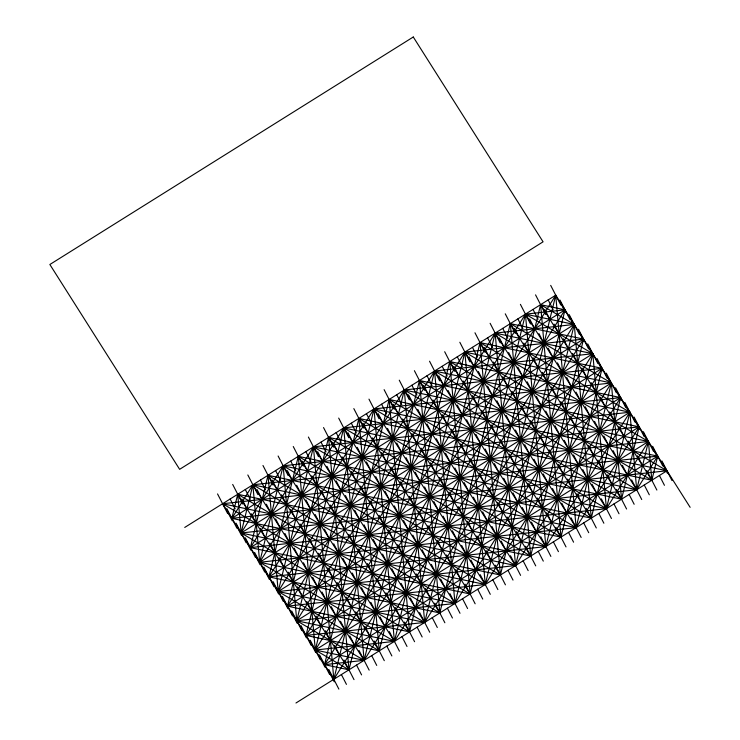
<?xml version="1.0" encoding="UTF-8"?>
<svg xmlns="http://www.w3.org/2000/svg" width="740" height="740" viewBox="0 0 740 740"><rect width="100%" height="100%" fill="white"/><g stroke="black" fill="none" stroke-linecap="round" stroke-linejoin="round"><path stroke-width="1.11" d="M295.972 703L666.971 470.76L374.014 408.943L394.401 641.386L296.749 620.777L343.73 427.905L620.62 397.611L515.54 565.554L222.583 503.737L424.686 622.423L404.299 389.989L606.402 508.676L629.888 412.236L434.584 371.027L454.971 603.47L259.666 562.261L283.161 465.821L485.255 584.508L464.877 352.074L666.971 470.76L231.861 518.37L237.725 494.255L530.682 556.073L583.546 339.087L510.304 323.63L439.828 612.951L268.935 576.885L298.303 456.339L591.26 518.157L620.62 397.611L449.735 361.546L379.259 650.867L306.018 635.41L358.872 418.424L651.829 480.241L657.703 456.127L389.157 399.471L324.555 664.668L348.966 669.82L419.441 380.508L639.166 426.869L621.545 499.195L328.588 437.386L287.481 606.153L409.544 631.904L480.02 342.592L602.082 368.344L560.976 537.111L268.019 475.302L250.398 547.628L470.113 593.989L540.588 304.677L564.999 309.829L500.397 575.026L231.861 518.37L252.877 484.783L648.434 441.503L651.829 480.241L449.735 361.546L470.113 593.989L268.019 475.302L278.203 591.519L379.259 650.867L358.872 418.424L560.976 537.111L540.588 304.677L574.268 324.453L591.26 518.157L389.157 399.471L409.544 631.904L241.129 532.994L237.725 494.255L439.828 612.951L419.441 380.508L621.545 499.195L611.351 382.978L510.304 323.63L530.682 556.073L328.588 437.386L348.966 669.82L315.286 650.044L298.303 456.339L500.397 575.026L480.02 342.592L648.434 441.503L636.687 489.714L241.129 532.994L252.877 484.783L545.824 546.592L629.888 412.236L495.162 333.111L306.018 635.41L424.686 622.423L592.814 353.72L525.446 314.158L315.286 650.044L364.117 660.339L574.268 324.453L525.446 314.158L454.971 603.47L296.749 620.777L283.161 465.821L639.166 426.869L576.118 527.639L259.666 562.261L252.877 484.783L454.971 603.47L602.082 368.344L404.299 389.989L278.203 591.519L424.686 622.423L495.162 333.111L574.268 324.453L515.54 565.554L278.203 591.519L313.446 446.858L629.888 412.236L636.687 489.714L343.73 427.905L259.666 562.261L394.401 641.386L583.546 339.087L464.877 352.074L296.749 620.777L364.117 660.339L434.584 371.027L592.814 353.72L606.402 508.676L250.398 547.628L313.446 446.858L606.402 508.676L648.434 441.503L404.299 389.989L333.823 679.302L222.583 503.737L657.703 456.127L636.687 489.714L434.584 371.027L287.481 606.153L485.255 584.508L611.351 382.978L464.877 352.074L394.401 641.386L315.286 650.044L374.014 408.943L611.351 382.978L576.118 527.639L283.161 465.821L241.129 532.994L485.255 584.508L555.731 295.195L690.143 507.335M555.731 295.195L324.555 664.668L364.117 660.339L343.73 427.905L545.824 546.592L592.814 353.72L495.162 333.111L515.54 565.554L313.446 446.858L333.823 679.302L564.999 309.829L525.446 314.158L545.824 546.592L268.935 576.885L374.014 408.943L576.118 527.639L555.731 295.195L184.732 527.435M231.861 518.37L564.999 309.829M241.129 532.994L574.268 324.453M250.398 547.628L583.546 339.087M259.666 562.261L592.814 353.72M268.935 576.885L602.082 368.344M278.203 591.519L611.351 382.978M287.481 606.153L620.62 397.611M296.749 620.777L629.888 412.236M306.018 635.41L639.166 426.869M315.286 650.044L648.434 441.503M324.555 664.668L657.703 456.127M540.588 304.677L651.829 480.241M525.446 314.158L636.687 489.714M510.304 323.63L621.545 499.195M495.162 333.111L606.402 508.676M480.02 342.592L591.26 518.157M464.877 352.074L576.118 527.639M449.735 361.546L560.976 537.111M434.584 371.027L545.824 546.592M419.441 380.508L530.682 556.073M404.299 389.989L515.54 565.554M389.157 399.471L500.397 575.026M374.014 408.943L485.255 584.508M358.872 418.424L470.113 593.989M343.73 427.905L454.971 603.47M328.588 437.386L439.828 612.951M313.446 446.858L424.686 622.423M298.303 456.339L409.544 631.904M283.161 465.821L394.401 641.386M268.019 475.302L379.259 650.867M252.877 484.783L364.117 660.339M237.725 494.255L348.966 669.82M661.93 460.946L672.013 480.575M662.337 463.444L667.378 473.258M652.662 446.312L662.744 465.941M653.068 448.81L658.11 458.624M643.384 431.688L653.476 451.317M643.8 434.186L648.841 444M634.115 417.055L644.207 436.683M634.522 419.552L639.573 429.367M624.847 402.421L634.938 422.05M625.254 404.919L630.304 414.733M615.578 387.797L625.67 407.425M615.985 390.295L621.027 400.109M659.405 475.496L664.446 485.31M606.31 373.164L616.392 392.792M606.717 375.661L611.758 385.475M597.041 358.53L607.124 378.159M597.448 361.028L602.49 370.842M587.764 343.906L597.855 363.534M588.18 346.403L593.221 356.218M578.495 329.272L588.587 348.901M578.911 331.77L583.952 341.584M569.226 314.639L579.318 334.267M569.634 317.136L574.684 326.95M559.958 300.014L570.05 319.643M646.788 470.427L656.87 490.056M560.365 302.512L565.406 312.326M550.69 285.381L560.772 305.01M637.519 455.794L642.561 465.608M628.241 441.16L633.292 450.975M618.973 426.536L624.014 436.35M609.705 411.903L614.746 421.717M600.436 397.269L605.477 407.083M644.253 484.977L649.304 494.792M591.168 382.645L596.209 392.459M548.164 299.931L553.206 309.746M581.899 368.011L586.94 377.825M572.621 353.378L577.672 363.192M563.353 338.754L568.403 348.568M554.084 324.12L559.126 333.934M544.816 309.486L549.857 319.301M631.646 479.899L641.728 499.528M535.547 294.862L545.63 314.491M622.368 465.275L627.418 475.089M613.099 450.642L618.15 460.456M603.831 436.008L608.872 445.822M594.562 421.384L599.604 431.198M585.294 406.75L590.335 416.565M629.111 494.459L634.162 504.273M576.025 392.126L581.067 401.931M533.013 309.413L538.063 319.227M566.748 377.493L571.798 387.307M557.479 362.859L562.529 372.673M548.211 348.235L553.252 358.049M538.942 333.601L543.983 343.416M529.673 318.968L534.715 328.782M616.503 489.38L626.586 509.009M520.405 304.344L530.488 323.972M607.226 474.756L612.276 484.571M597.957 460.123L603.008 469.937M588.688 445.489L593.73 455.304M579.42 430.865L584.461 440.679M570.152 416.232L575.193 426.046M613.969 503.94L619.019 513.754M560.883 401.598L565.924 411.412M517.87 318.894L522.921 328.708M551.605 386.974L556.656 396.788M542.337 372.34L547.387 382.154M533.068 357.707L538.11 367.521M523.8 343.082L528.841 352.897M514.531 328.449L519.573 338.263M601.352 498.862L611.443 518.49M505.263 313.815L515.345 333.444M592.083 484.228L597.134 494.043M582.815 469.604L587.856 479.418M573.546 454.971L578.587 464.785M564.278 440.337L569.319 450.151M555.009 425.713L560.051 435.527M598.827 513.412L603.868 523.226M545.741 411.079L550.782 420.894M502.728 328.375L507.779 338.189M536.463 396.446L541.514 406.26M527.195 381.822L532.236 391.636M517.926 367.188L522.967 377.002M508.658 352.555L513.699 362.369M499.389 337.93L504.43 347.745M586.21 508.343L596.301 527.971M490.121 323.297L500.203 342.925M576.941 493.71L581.991 503.524M567.673 479.076L572.714 488.89M558.404 464.452L563.445 474.266M549.135 449.818L554.177 459.632M539.867 435.194L544.908 444.999M583.684 522.893L588.726 532.707M530.589 420.561L535.64 430.375M487.586 337.847L492.637 347.661M521.321 405.927L526.371 415.741M512.052 391.303L517.094 401.117M502.784 376.669L507.825 386.483M493.515 362.036L498.557 371.85M484.247 347.411L489.288 357.226M571.067 517.824L581.159 537.453M474.969 332.778L485.061 352.407M561.799 503.191L566.84 513.005M552.53 488.557L557.572 498.372M543.262 473.933L548.303 483.747M533.993 459.3L539.034 469.114M524.725 444.666L529.766 454.48M568.542 532.375L573.583 542.189M515.447 430.042L520.498 439.856M472.444 347.328L477.485 357.143M506.179 415.408L511.22 425.223M496.91 400.775L501.951 410.589M487.641 386.151L492.683 395.965M478.373 371.517L483.414 381.331M469.105 356.884L474.146 366.698M555.925 527.296L566.017 546.925M459.827 342.259L469.918 361.888M546.657 512.672L551.698 522.486M537.388 498.038L542.429 507.853M528.12 483.405L533.161 493.219M518.851 468.781L523.892 478.595M509.573 454.147L514.624 463.962M553.4 541.856L558.441 551.67M500.305 439.514L505.355 449.328M457.302 356.81L462.343 366.624M491.036 424.889L496.077 434.704M481.768 410.256L486.809 420.07M472.499 395.623L477.541 405.437M463.231 380.998L468.272 390.812M453.953 366.365L459.004 376.179M540.783 536.778L550.875 556.406M444.685 351.731L454.776 371.36M531.514 522.144L536.555 531.958M522.246 507.52L527.287 517.334M512.977 492.886L518.019 502.701M503.709 478.262L508.75 488.067M494.431 463.629L499.482 473.443M538.258 551.337L543.299 561.142M485.163 448.995L490.204 458.809M442.159 366.291L447.2 376.105M475.894 434.371L480.935 444.185M466.625 419.737L471.667 429.552M457.357 405.104L462.398 414.918M448.089 390.48L453.13 400.294M438.811 375.846L443.861 385.66M525.64 546.259L535.732 565.887M429.542 361.213L439.634 380.841M516.372 531.625L521.413 541.44M507.104 517.001L512.145 526.815M497.835 502.368L502.876 512.182M488.557 487.734L493.608 497.548M479.289 473.11L484.339 482.924M523.115 560.809L528.157 570.623M470.02 458.476L475.062 468.291M427.017 375.772L432.058 385.586M460.752 443.843L465.793 453.657M451.483 429.219L456.525 439.033M442.215 414.585L447.256 424.399M432.937 399.952L437.988 409.766M423.668 385.327L428.719 395.142M510.498 555.74L520.59 575.369M414.4 370.694L424.492 390.322M501.23 541.107L506.271 550.921M491.961 526.473L497.002 536.287M482.693 511.849L487.734 521.663M473.415 497.215L478.466 507.029M464.147 482.582L469.188 492.396M507.973 570.29L513.014 580.105M454.878 467.957L459.919 477.772M411.875 385.244L416.916 395.058M445.61 453.324L450.651 463.138M436.341 438.69L441.382 448.505M427.072 424.066L432.114 433.881M417.795 409.433L422.845 419.247M408.526 394.799L413.568 404.614M495.356 565.212L505.438 584.841M399.258 380.175L409.35 399.804M486.088 550.588L491.129 560.402M476.819 535.954L481.86 545.769M467.541 521.33L472.592 531.135M458.273 506.697L463.323 516.511M449.004 492.063L454.046 501.877M492.831 579.771L497.872 589.586M439.736 477.439L444.777 487.253M396.733 394.725L401.774 404.539M430.467 462.805L435.509 472.62M421.199 448.172L426.24 457.986M411.921 433.548L416.971 443.362M402.653 418.914L407.703 428.728M393.384 404.281L398.425 414.095M480.214 574.693L490.296 594.322M384.115 389.656L394.207 409.285M470.945 560.069L475.987 569.883M461.677 545.436L466.718 555.25M452.399 530.802L457.45 540.616M443.131 516.178L448.172 525.992M433.862 501.544L438.903 511.359M477.688 589.253L482.73 599.067M424.594 486.911L429.635 496.725M381.59 404.207L386.632 414.021M415.325 472.286L420.366 482.101M406.057 457.653L411.098 467.467M396.779 443.019L401.829 452.834M387.51 428.395L392.552 438.21M378.242 413.762L383.283 423.576M465.072 584.174L475.154 603.803M368.973 399.128L379.056 418.757M455.803 569.541L460.844 579.355M446.525 554.917L451.576 564.731M437.257 540.283L442.307 550.098M427.988 525.65L433.029 535.464M418.72 511.026L423.761 520.84M462.546 598.725L467.588 608.539M409.451 496.392L414.493 506.206M366.448 413.688L371.489 423.502M400.183 481.759L405.224 491.573M390.905 467.134L395.956 476.949M381.637 452.501L386.687 462.315M372.368 437.867L377.409 447.682M363.1 423.243L368.141 433.057M449.929 593.656L460.012 613.284M353.831 408.61L363.914 428.238M440.661 579.022L445.702 588.837M431.383 564.398L436.434 574.203M422.115 549.765L427.156 559.579M412.846 535.131L417.887 544.945M403.578 520.507L408.619 530.321M447.395 608.206L452.445 618.02M394.309 505.873L399.35 515.688M351.306 423.169L356.347 432.974M385.041 491.24L390.082 501.054M375.763 476.615L380.813 486.43M366.494 461.982L371.545 471.796M357.226 447.349L362.267 457.163M347.957 432.724L352.999 442.539M434.787 603.137L444.87 622.765M338.689 418.091L348.771 437.719M425.509 588.504L430.56 598.318M416.241 573.87L421.291 583.684M406.972 559.246L412.014 569.06M397.704 544.612L402.745 554.427M388.435 529.979L393.476 539.793M432.253 617.687L437.303 627.502M379.167 515.355L384.208 525.169M336.154 432.641L341.205 442.455M369.889 500.721L374.94 510.535M360.621 486.088L365.671 495.902M351.352 471.463L356.393 481.277M342.084 456.83L347.125 466.644M332.815 442.196L337.856 452.011M419.645 612.609L429.727 632.238M323.546 427.572L333.629 447.2M410.367 597.985L415.418 607.799M401.099 583.351L406.149 593.166M391.83 568.718L396.871 578.532M382.562 554.094L387.603 563.908M373.293 539.46L378.334 549.274M417.11 627.168L422.161 636.983M364.025 524.827L369.066 534.641M321.012 442.122L326.062 451.937M354.747 510.202L359.797 520.016M345.478 495.569L350.529 505.383M336.21 480.935L341.251 490.75M326.941 466.311L331.983 476.125M317.673 451.678L322.714 461.492M404.493 622.09L414.585 641.719M308.404 437.044L318.487 456.673M395.225 607.466L400.275 617.271M385.956 592.832L390.998 602.647M376.688 578.199L381.729 588.013M367.419 563.575L372.461 573.389M358.151 548.941L363.192 558.755M401.968 636.65L407.009 646.464M348.882 534.308L353.924 544.122M305.87 451.604L310.92 461.418M339.605 519.684L344.655 529.498M330.336 505.05L335.377 514.864M321.068 490.416L326.109 500.231M311.799 475.792L316.84 485.607M302.531 461.159L307.572 470.973M389.351 631.572L399.443 651.2M293.262 446.525L303.345 466.154M380.082 616.938L385.133 626.752M370.814 602.314L375.855 612.128M361.546 587.68L366.587 597.495M352.277 573.047L357.318 582.861M343.009 558.423L348.05 568.237M386.826 646.122L391.867 655.936M333.731 543.789L338.781 553.603M290.728 461.085L295.778 470.899M324.462 529.155L329.513 538.97M315.194 514.531L320.235 524.346M305.925 499.898L310.966 509.712M296.657 485.264L301.698 495.079M287.388 470.64L292.43 480.454M374.209 641.053L384.3 660.681M278.111 456.007L288.202 475.635M364.94 626.419L369.982 636.234M355.672 611.786L360.713 621.6M346.403 597.162L351.445 606.976M337.135 582.528L342.176 592.342M327.866 567.895L332.907 577.709M371.684 655.603L376.725 665.417M318.589 553.27L323.639 563.085M275.585 470.557L280.627 480.371M309.32 538.637L314.361 548.451M300.052 524.003L305.093 533.817M290.783 509.379L295.824 519.193M281.514 494.746L286.556 504.56M272.246 480.112L277.287 489.926M359.067 650.534L369.158 670.153M262.968 465.488L273.06 485.116M349.798 635.901L354.839 645.715M340.529 621.267L345.571 631.081M331.261 606.643L336.302 616.457M321.993 592.009L327.034 601.824M312.715 577.376L317.765 587.19M356.541 665.084L361.582 674.899M303.446 562.752L308.497 572.566M260.443 480.038L265.484 489.852M294.178 548.118L299.219 557.932M284.909 533.485L289.95 543.299M275.641 518.86L280.682 528.674M266.372 504.227L271.414 514.041M257.094 489.593L262.145 499.408M343.924 660.006L354.016 679.635M247.826 474.969L257.918 494.598M334.656 645.382L339.697 655.196M325.387 630.748L330.429 640.562M316.119 616.115L321.16 625.929M306.85 601.49L311.892 611.305M297.572 586.857L302.623 596.671M341.399 674.566L346.44 684.38M288.304 572.224L293.345 582.038M245.301 489.519L250.342 499.334M279.036 557.599L284.077 567.413M269.767 542.966L274.808 552.78M260.499 528.332L265.54 538.146M251.23 513.708L256.271 523.522M241.952 499.075L247.003 508.889M328.782 669.487L338.874 689.116M329.189 671.985L334.24 681.799M232.684 484.441L242.775 504.07M319.514 654.854L329.596 674.482M319.921 657.361L324.962 667.175M310.245 640.23L320.328 659.858M310.652 642.727L315.693 652.541M300.976 625.596L311.059 645.225M301.384 628.094L306.425 637.908M291.699 610.962L301.791 630.591M292.115 613.469L297.156 623.284M282.43 596.338L292.522 615.967M282.837 598.836L287.888 608.65M273.162 581.705L283.254 601.333M230.159 499.001L235.2 508.815M273.569 584.202L278.619 594.016M263.893 567.071L273.976 586.7M264.3 569.578L269.341 579.392M254.625 552.447L264.707 572.076M255.032 554.945L260.073 564.759M245.356 537.813L255.439 557.442M245.763 540.311L250.804 550.125M236.079 523.18L246.17 542.809M236.495 525.687L241.536 535.501M226.81 508.556L236.902 528.184M227.217 511.053L232.268 520.868M217.542 493.922L227.633 513.551M413.281 37L49.858 264.504L179.635 469.327L543.067 241.823L413.281 37"/></g></svg>
